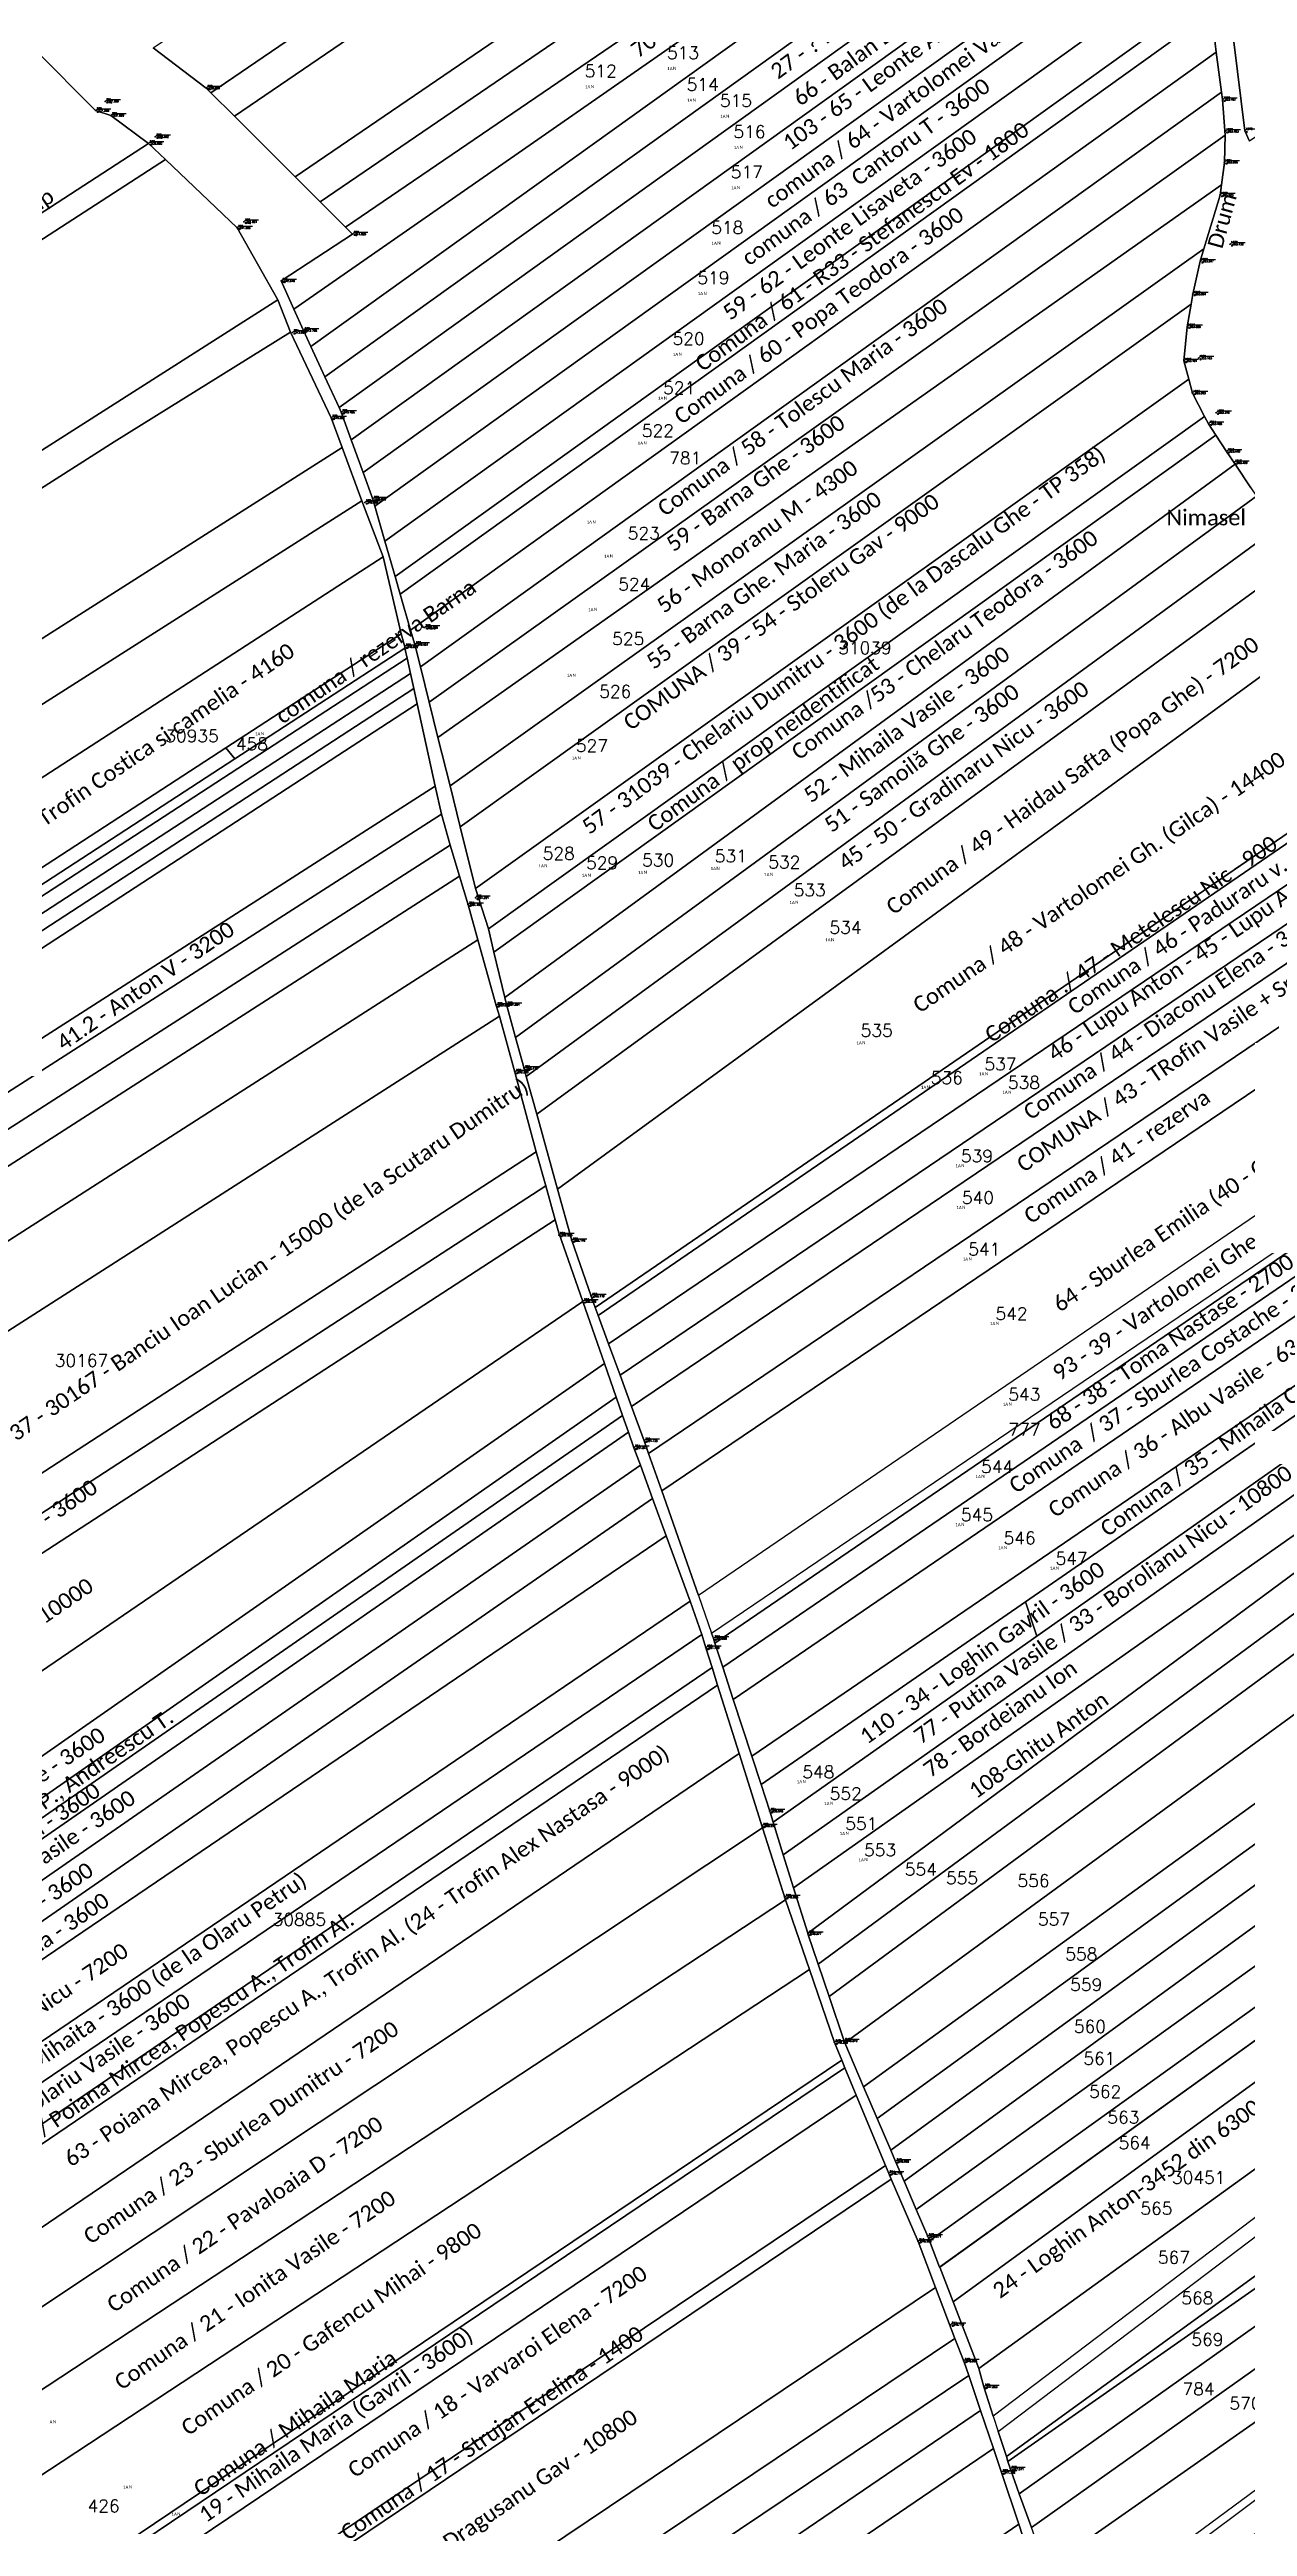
# Model space of a CAD drawing. Extents: x 611010 to 615314, y 642768 to 648579.
# Drawn here: x 613393 to 613777, y 646636 to 647431 of the extents above; entities that cross this region are included whole.
import ezdxf

# ---------------------------------------------------------------- set-up
doc = ezdxf.new("R2010")
doc.units = 0
doc.header["$LTSCALE"] = 0.5
doc.header["$MEASUREMENT"] = 0
doc.header["$PDMODE"] = 32
doc.header["$PDSIZE"] = 0.125
doc.layers.get('0').update_dxf_attribs({"color": 1, "linetype": 'CONTINUOUS'})
for name, color, linetype in [('0_pct_coduri', 20, 'CONTINUOUS'), ('0_pct_cote', 7, 'CONTINUOUS'), ('0_pct_denumiri', 7, 'CONTINUOUS'), ('0_pct_linii_marcaj', 7, 'CONTINUOUS'), ('0_pct_simboluri', 7, 'CONTINUOUS'), ('_CAT_FOL', 7, 'CONTINUOUS'), ('_IMPREJMUIT', 150, 'CONTINUOUS'), ('_NR_PARCELA', 50, 'CONTINUOUS'), ('_PARCELA_NOU_feb2025', 50, 'CONTINUOUS'), ('_TEXTE', 255, 'CONTINUOUS'), ('LABEL-terenuri-active-2024', 210, 'CONTINUOUS')]:
    doc.layers.add(name, color=color, linetype=linetype)
doc.layers.add('_ID', color=176, linetype='CONTINUOUS', lineweight=30)
doc.layers.get('0').off()
doc.styles.add('ROMANS', font='ROMANS.SHX')
doc.styles.get("Standard").update_dxf_attribs({"font": 'romans.shx'})
doc.styles.add('texte', font='calibri.ttf')

# ---------------------------------------------------------------- blocks, each defined once
blk = doc.blocks.new('Punct')
blk.add_point((0, 0))
at = {"flags": 1}
for tag, p in [('DENPCT', (1.4, 0)), ('COTA', (1.4, -2.5)), ('COD', (1.4, -5))]:
    blk.add_attdef(tag, p, '', height=1.5, dxfattribs=at)

msp = doc.modelspace()

# ---------------------------------------------------------------- linework, layer by layer
at = {"layer": '0_pct_linii_marcaj'}
for points in [[(613410.56, 647414.36), (613411.09, 647414.9), (613415.38, 647414.9)], [(613442.99, 647418.61), (613443.52, 647419.15), (613447.81, 647419.15)], [(613768.95, 647414.9), (613769.48, 647415.44), (613773.59, 647415.44)], [(613407.48, 647411.4), (613408.02, 647411.93), (613412.31, 647411.93)], [(613412.36, 647409.86), (613412.89, 647410.39), (613417.18, 647410.39)], [(613769.81, 647404.73), (613770.34, 647405.27), (613774.63, 647405.27)], [(613776.1, 647404.91), (613776.63, 647405.44), (613780.74, 647405.44)], [(613424.48, 647400.83), (613425.01, 647401.36), (613429.3, 647401.36)], [(613426.63, 647403.01), (613427.16, 647403.55), (613431.45, 647403.55)], [(613769.53, 647394.79), (613770.06, 647395.32), (613774.35, 647395.32)], [(613768.15, 647384.29), (613768.68, 647384.83), (613772.97, 647384.83)], [(613452.86, 647373.74), (613453.39, 647374.28), (613457.68, 647374.28)], [(613455.02, 647375.72), (613455.55, 647376.25), (613459.66, 647376.25)], [(613489.92, 647371.78), (613490.45, 647372.31), (613494.74, 647372.31)], [(613771.36, 647368.52), (613771.9, 647369.05), (613776.16, 647369.05)], [(613467.03, 647356.75), (613467.57, 647357.29), (613471.86, 647357.29)], [(613761.8, 647363.07), (613762.34, 647363.6), (613766.63, 647363.6)], [(613759.39, 647352.55), (613759.92, 647353.09), (613764.24, 647353.09)], [(613470.64, 647340.24), (613471.18, 647340.78), (613475.47, 647340.78)], [(613474.18, 647340.83), (613474.72, 647341.37), (613479.01, 647341.37)], [(613757.62, 647342.07), (613758.15, 647342.61), (613762.44, 647342.61)], [(613756.56, 647331.09), (613757.09, 647331.62), (613761.21, 647331.62)], [(613761.25, 647331.97), (613761.78, 647332.51), (613766.07, 647332.51)], [(613759.27, 647320.78), (613759.81, 647321.32), (613764.1, 647321.32)], [(613483.06, 647312.82), (613483.6, 647313.35), (613487.92, 647313.35)], [(613486.27, 647314.62), (613486.8, 647315.15), (613491.09, 647315.15)], [(613764.45, 647310.91), (613764.98, 647311.44), (613769.27, 647311.44)], [(613766.88, 647314.5), (613767.42, 647315.03), (613771.71, 647315.03)], [(613770.25, 647302.07), (613770.78, 647302.6), (613775.07, 647302.6)], [(613772.64, 647298.45), (613773.17, 647298.98), (613777.46, 647298.98)], [(613493.83, 647285.71), (613494.36, 647286.24), (613498.65, 647286.24)], [(613496.35, 647286.78), (613496.88, 647287.31), (613501.17, 647287.31)], [(613512.96, 647245.63), (613513.49, 647246.17), (613517.78, 647246.17)], [(613506.62, 647239.39), (613507.15, 647239.93), (613511.44, 647239.93)], [(613509.88, 647240.12), (613510.41, 647240.65), (613514.53, 647240.65)], [(613529.29, 647158.88), (613529.82, 647159.41), (613533.94, 647159.41)], [(613526.95, 647156.68), (613527.48, 647157.21), (613531.77, 647157.21)], [(613536, 647124.4), (613536.53, 647124.93), (613540.82, 647124.93)], [(613539.23, 647124.63), (613539.76, 647125.17), (613544.08, 647125.17)], [(613541.98, 647102.98), (613542.51, 647103.52), (613546.8, 647103.52)], [(613544.91, 647104.17), (613545.44, 647104.7), (613549.73, 647104.7)], [(613556.08, 647050.67), (613556.61, 647051.2), (613560.9, 647051.2)], [(613560.18, 647048.93), (613560.71, 647049.46), (613564.98, 647049.46)], [(613566.39, 647031.14), (613566.92, 647031.67), (613571.21, 647031.67)], [(613563.75, 647029.43), (613564.28, 647029.96), (613568.57, 647029.96)], [(613583.45, 646984.73), (613583.98, 646985.26), (613588.27, 646985.26)], [(613580.15, 646982.48), (613580.68, 646983.02), (613584.97, 646983.02)], [(613605.66, 646921.32), (613606.2, 646921.85), (613610.46, 646921.85)], [(613603.25, 646918.3), (613603.79, 646918.83), (613608.05, 646918.83)], [(613623.69, 646865.91), (613624.22, 646866.45), (613628.51, 646866.45)], [(613621.24, 646861.19), (613621.77, 646861.73), (613626.06, 646861.73)], [(613628.52, 646838.32), (613629.06, 646838.86), (613633.35, 646838.86)], [(613635.97, 646826.62), (613636.51, 646827.16), (613640.8, 646827.16)], [(613647.54, 646792.21), (613648.07, 646792.74), (613652.36, 646792.74)], [(613644.45, 646791.74), (613644.98, 646792.28), (613649.27, 646792.28)], [(613664.1, 646753.6), (613664.63, 646754.13), (613668.92, 646754.13)], [(613661.86, 646749.71), (613662.4, 646750.25), (613666.69, 646750.25)], [(613674.38, 646729.54), (613674.92, 646730.07), (613679.03, 646730.07)], [(613671.28, 646727.95), (613671.82, 646728.48), (613676.11, 646728.48)], [(613681.75, 646701.22), (613682.28, 646701.75), (613686.57, 646701.75)], [(613685.94, 646689.56), (613686.47, 646690.09), (613690.76, 646690.09)], [(613692.41, 646681.25), (613692.95, 646681.79), (613697.24, 646681.79)], [(613698.1, 646653.81), (613698.64, 646654.34), (613702.93, 646654.34)], [(613700.9, 646654.9), (613701.43, 646655.43), (613705.54, 646655.43)]]:
    msp.add_lwpolyline(points, dxfattribs=at)
at = {"layer": '_PARCELA_NOU_feb2025'}
for points in [[(613776.02, 647404.83), (613772.47, 647433.34), (613849.65, 647487.49), (613863.4, 647475.88), (614232.72, 647739.15), (614236.77, 647726.92), (614239.32, 647718.85), (614239.57, 647717.95), (613777.55, 647401.54)], [(613727.96, 647617.44), (613729.57, 647611.54), (613444.39, 647417.06), (613442.91, 647418.54), (613425.89, 647431.44), (613724.51, 647630.62)], [(613732.22, 647602.31), (613732.68, 647600.94), (613451.96, 647409.5), (613444.39, 647417.06), (613729.57, 647611.54), (613731.73, 647603.68)], [(613736.78, 647588.74), (613741.38, 647574.19), (613471.42, 647390.09), (613451.96, 647409.5), (613732.68, 647600.94)], [(613471.42, 647390.09), (613741.38, 647574.19), (613744.27, 647562.7), (613479.43, 647382.09)], [(613744.4, 647562.2), (613748.2, 647551.67), (613487.59, 647373.95), (613479.43, 647382.09), (613744.27, 647562.7)], [(613751.42, 647542.76), (613471, 647347.66), (613466.95, 647356.67), (613489.84, 647371.7), (613487.59, 647373.95), (613748.2, 647551.67)], [(613751.42, 647542.76), (613754.36, 647534.94), (613476.47, 647335.63), (613474.1, 647340.75), (613471, 647347.66)], [(613480.96, 647325.88), (613476.47, 647335.63), (613754.36, 647534.94), (613758.2, 647524.73)], [(613758.83, 647523.04), (613760.44, 647513.3), (613485.48, 647316.09), (613480.96, 647325.88), (613758.2, 647524.73)], [(613486.19, 647314.54), (613485.48, 647316.09), (613760.44, 647513.3), (613762.39, 647501.56), (613489.38, 647305.74)], [(613489.38, 647305.74), (613762.39, 647501.56), (613763.07, 647488.78), (613493.19, 647295.21)], [(613496.27, 647286.7), (613493.19, 647295.21), (613763.07, 647488.78), (613763.76, 647475.86), (613496.92, 647284.47)], [(613763.87, 647467.18), (613764.15, 647462.58), (613500.17, 647273.24), (613496.92, 647284.47), (613763.76, 647475.86), (613763.78, 647475.44)], [(613503.46, 647261.9), (613500.17, 647273.24), (613764.15, 647462.58), (613764.97, 647449.46)], [(613765.16, 647446.55), (613765.48, 647442.93), (613505.12, 647256.19), (613503.46, 647261.9), (613764.97, 647449.46)], [(613766.14, 647435.58), (613766.87, 647430.04), (613508.45, 647244.69), (613505.12, 647256.19), (613765.48, 647442.93)], [(613127.95, 647208.34), (613121.61, 647237.37), (613116.29, 647254.39), (613388.04, 647430.78), (613407.41, 647411.32), (613412.28, 647409.78), (613424.4, 647400.75)], [(613509.8, 647240.04), (613508.45, 647244.69), (613766.87, 647430.04), (613768.55, 647417.27), (613511.57, 647232.95)], [(613768.87, 647414.82), (613769.69, 647403.41), (613514.4, 647221.56), (613511.57, 647232.95), (613768.55, 647417.27)], [(613127.95, 647208.34), (613424.4, 647400.75), (613429.82, 647395.58), (613130.02, 647201.59)], [(613769.45, 647394.71), (613768.5, 647387.46), (613517.22, 647210.26), (613514.4, 647221.56), (613769.69, 647403.41)], [(613121.47, 647123.84), (613120.32, 647130.78), (613120.82, 647135.12), (613134.36, 647167.36), (613135.81, 647176.58), (613135.16, 647184.82), (613130.02, 647201.59), (613429.82, 647395.58), (613452.78, 647373.66), (613465.82, 647350.66), (613230.39, 647200.59), (613192.52, 647162.99), (613128.83, 647109.59)], [(613768.07, 647384.21), (613762.91, 647366.96), (613521.09, 647194.7), (613517.22, 647210.26), (613768.5, 647387.46)], [(613521.09, 647194.7), (613762.91, 647366.96), (613761.72, 647362.99), (613759.31, 647352.47), (613758.76, 647349.2), (613524.36, 647181.56)], [(613469.87, 647340.25), (613413.35, 647305.06), (613338.85, 647257.61), (613236.53, 647191.52), (613192.52, 647162.99), (613230.39, 647200.59), (613465.82, 647350.66)], [(613756.48, 647331.01), (613758.02, 647325.17), (613529.3, 647161.75), (613524.36, 647181.56), (613758.76, 647349.2), (613758.76, 647349.2), (613758.76, 647349.2), (613757.54, 647341.99)], [(613138.51, 647090.87), (613135.37, 647096.94), (613128.83, 647109.59), (613192.52, 647162.99), (613236.53, 647191.52), (613338.85, 647257.61), (613413.35, 647305.06), (613469.87, 647340.25), (613482.98, 647312.74), (613486.49, 647303.24), (613143.57, 647085.08)], [(613759.19, 647320.7), (613763.11, 647313.23), (613533.41, 647148.82), (613529.3, 647161.75), (613758.02, 647325.17)], [(613764.37, 647310.83), (613766.75, 647307.2), (613535.16, 647141.43), (613533.41, 647148.82), (613763.11, 647313.23)], [(613155.47, 647071.48), (613143.57, 647085.08), (613486.49, 647303.24), (613492.83, 647286.1)], [(613770.17, 647301.99), (613772.89, 647297.87), (613538.62, 647126.79), (613535.16, 647141.43), (613766.75, 647307.2)], [(613539.15, 647124.55), (613538.62, 647126.79), (613772.89, 647297.87), (613777.91, 647290.29), (613779.75, 647287.63), (613542.06, 647114.05)], [(613350.75, 647171.83), (613165.52, 647051.98), (613155.47, 647071.48), (613492.83, 647286.1), (613499.6, 647268.14)], [(613783.48, 647282.2), (613787.05, 647277.93), (613545.53, 647101.55), (613544.83, 647104.09), (613542.06, 647114.05), (613779.75, 647287.63)], [(613789.68, 647274.77), (613794.82, 647268.64), (613548.89, 647089.41), (613545.53, 647101.55), (613787.05, 647277.93)], [(613505.46, 647243.5), (613449.2, 647206.91), (613364.18, 647151.62), (613354.67, 647165.94), (613350.75, 647171.83), (613499.6, 647268.14)], [(613804.17, 647255.97), (613808.99, 647250.12), (613555.53, 647065.4), (613548.89, 647089.41), (613794.82, 647268.64), (613796.05, 647267.17)], [(613851.84, 647224.56), (613852.67, 647222.66), (613567.67, 647027.37), (613566.31, 647031.06), (613560.1, 647048.85), (613555.53, 647065.4), (613808.99, 647250.12), (613810.21, 647248.64), (613844.09, 647241.18), (613848, 647232.92)], [(613181.33, 647023.38), (613179.36, 647025.78), (613452.11, 647203.37), (613506.63, 647238.87), (613507.34, 647235.65)], [(613506.54, 647239.31), (613506.63, 647238.87), (613452.11, 647203.37), (613449.2, 647206.91), (613505.46, 647243.5)], [(613181.33, 647023.38), (613507.34, 647235.65), (613508.41, 647230.8), (613184.29, 647019.77)], [(613184.29, 647019.77), (613508.41, 647230.8), (613509.48, 647225.93), (613187.28, 647016.14)], [(613187.28, 647016.14), (613509.48, 647225.93), (613510.56, 647221.03), (613190.28, 647012.49)], [(613853.72, 647220.23), (613568.59, 647024.85), (613567.67, 647027.37), (613852.67, 647222.66)], [(613191.41, 647011.11), (613190.28, 647012.49), (613510.56, 647221.03), (613516.35, 647194.66), (613359.57, 647094.2), (613204.55, 646994.87)], [(613855.44, 647216.3), (613858.25, 647209.44), (613571.92, 647015.8), (613568.59, 647024.85), (613853.72, 647220.23)], [(613176.41, 647029.37), (613364.18, 647151.62), (613449.2, 647206.91), (613452.11, 647203.37), (613179.36, 647025.78)], [(613859.01, 647207.6), (613862.46, 647199.71), (613575.62, 647005.74), (613571.92, 647015.8), (613858.25, 647209.44)], [(613866.37, 647190.76), (613866.68, 647190.03), (613579.31, 646995.69), (613575.62, 647005.74), (613862.46, 647199.71)], [(613518.34, 647185.62), (613365.07, 647087.41), (613359.57, 647094.2), (613516.35, 647194.66)], [(613583.37, 646984.65), (613579.31, 646995.69), (613866.68, 647190.03), (613872.74, 647175.36), (613584.78, 646980.62)], [(613521.08, 647175.75), (613216.54, 646980.05), (613210.05, 646988.07), (613365.07, 647087.41), (613518.34, 647185.62)], [(613217.53, 646978.83), (613216.54, 646980.05), (613521.08, 647175.75), (613524.08, 647165.8), (613222.02, 646971.7)], [(613589.01, 646968.56), (613584.78, 646980.62), (613872.74, 647175.36), (613877.56, 647163.7)], [(613526.87, 647156.6), (613530.04, 647145.29), (613232.65, 646954.82), (613222.02, 646971.7), (613524.08, 647165.8)], [(613886.28, 647134.56), (613887.4, 647130.62), (613600.76, 646935.03), (613589.01, 646968.56), (613877.56, 647163.7), (613880.39, 647156.84), (613881.45, 647153.76), (613883.72, 647143.86)], [(613239.44, 646944.02), (613232.65, 646954.82), (613530.04, 647145.29), (613535.92, 647124.32), (613536.9, 647120.81), (613245.3, 646934.05)], [(613891.35, 647116.88), (613888.92, 647125.24), (613887.4, 647130.62), (613600.76, 646935.03), (613605, 646922.92)], [(613265.5, 646898.65), (613259.77, 646908.97), (613247.28, 646930.83), (613245.3, 646934.05), (613536.9, 647120.81), (613541.9, 647102.9), (613548.75, 647077.36), (613267.64, 646894.76)], [(613891.65, 647115.85), (613891.9, 647114.83), (613606.06, 646919.78), (613605.58, 646921.24), (613605, 646922.92), (613891.35, 647116.88), (613891.35, 647116.88)], [(613608.58, 646912.04), (613606.06, 646919.78), (613891.9, 647114.83), (613893.86, 647106.71)], [(613895.72, 647095.33), (613611.94, 646901.69), (613608.58, 646912.04), (613893.86, 647106.71), (613893.89, 647106.63)], [(613895.72, 647095.33), (613900.27, 647076.15), (613617.86, 646883.5), (613611.94, 646901.69)], [(613272.86, 646885.3), (613267.64, 646894.76), (613548.75, 647077.36), (613551.78, 647066.47)], [(613902.05, 647068.64), (613848.64, 647031.75), (613705.71, 646933.03), (613620.83, 646874.39), (613617.86, 646883.5), (613900.27, 647076.15)], [(613278.12, 646875.76), (613272.86, 646885.3), (613551.78, 647066.47), (613554.83, 647055.5)], [(613290.55, 646850.67), (613280.77, 646870.95), (613278.12, 646875.76), (613554.83, 647055.5), (613556, 647051.31), (613563.67, 647029.35), (613293.21, 646844.67)], [(613624.7, 646862.35), (613709.32, 646921.95), (613851.73, 647022.26), (613904.8, 647059.65), (613907.2, 647052.34), (613908.31, 647049.27), (613627.99, 646851.82)], [(613627.99, 646851.82), (613908.31, 647049.27), (613911.99, 647039.03), (613631.28, 646841.3)], [(613912.89, 647036.51), (613914.16, 647032.76), (613635.85, 646826.68), (613631.28, 646841.3), (613911.99, 647039.03)], [(613635.9, 646826.54), (613635.85, 646826.68), (613914.16, 647032.76), (613917.79, 647021.97), (613639.18, 646816.75)], [(613705.71, 646933.03), (613848.64, 647031.75), (613851.73, 647022.26), (613709.32, 646921.95)], [(613299.8, 646828.01), (613295.54, 646839.46), (613293.21, 646844.67), (613563.67, 647029.35), (613570.63, 647009.43), (613301.79, 646821.87)], [(613920.28, 647013.65), (613920.99, 647011.4), (613642.68, 646806.4), (613639.18, 646816.75), (613917.79, 647021.97), (613918.31, 647020.4)], [(613303.73, 646815.86), (613301.79, 646821.87), (613570.63, 647009.43), (613574.39, 646998.66), (613305.14, 646810.82)], [(613923.23, 647004.24), (613926.03, 646994.9), (613647.73, 646791.5), (613647.46, 646792.13), (613642.68, 646806.4), (613920.99, 647011.4)], [(613305.14, 646810.82), (613574.39, 646998.66), (613576.44, 646992.81), (613306.56, 646805.73)], [(613306.72, 646805.14), (613306.56, 646805.73), (613576.44, 646992.81), (613578.31, 646987.44), (613307.89, 646800)], [(613653.75, 646777.46), (613647.73, 646791.5), (613926.03, 646994.9), (613931.07, 646978.1)], [(613309.62, 646792.44), (613307.89, 646800), (613578.31, 646987.44), (613580.07, 646982.41), (613582.13, 646976.81), (613310.56, 646788.56)], [(613313.28, 646777.35), (613310.56, 646788.56), (613582.13, 646976.81), (613586.05, 646966.15)], [(613658.14, 646767.23), (613653.75, 646777.46), (613931.07, 646978.1), (613934.25, 646967.8)], [(613935.48, 646963.8), (613937.74, 646957.48), (613662.47, 646757.12), (613658.14, 646767.23), (613934.25, 646967.8)], [(613590.44, 646954.19), (613315.64, 646767.65), (613313.28, 646777.35), (613586.05, 646966.15)], [(613316.02, 646766.07), (613315.64, 646767.65), (613590.44, 646954.19), (613598.15, 646933.22), (613323.53, 646746.81)], [(613939.08, 646953.73), (613941.1, 646946.83), (613666.74, 646747.13), (613664.02, 646753.52), (613662.47, 646757.12), (613937.74, 646957.48)], [(613943.5, 646938.67), (613944.65, 646934.93), (613670.57, 646738.11), (613666.74, 646747.13), (613941.1, 646946.83)], [(613323.53, 646746.81), (613598.15, 646933.22), (613601.8, 646922.57), (613327.91, 646736.65)], [(613623.61, 646865.83), (613620.83, 646874.39), (613705.71, 646933.03), (613709.32, 646921.95), (613624.7, 646862.35)], [(613946.66, 646928.34), (613947.81, 646924.03), (613821.58, 646833.38), (613821.23, 646833.96), (613818.37, 646831.83), (613818.63, 646831.25), (613674.86, 646728.03), (613674.3, 646729.46), (613670.57, 646738.11), (613944.65, 646934.93)], [(613603.18, 646918.22), (613605.13, 646911.94), (613332.74, 646726.47), (613327.91, 646736.65), (613601.8, 646922.57)], [(613605.13, 646911.94), (613606.91, 646906.29), (613335.25, 646721.81), (613332.74, 646726.47)], [(613336.17, 646720.1), (613335.25, 646721.81), (613606.91, 646906.29), (613613.84, 646884.34), (613345.15, 646701.88)], [(613348.68, 646694.71), (613345.15, 646701.88), (613613.84, 646884.34), (613621.36, 646860.49), (613354.66, 646683.39)], [(613360.43, 646672.47), (613354.66, 646683.39), (613621.36, 646860.49), (613628.71, 646837.45), (613364.77, 646663.69)], [(613372.6, 646647.81), (613364.77, 646663.69), (613628.71, 646837.45), (613636.37, 646815.07), (613375.33, 646643.22)], [(613674.86, 646728.03), (613818.63, 646831.25), (613822.36, 646823.17), (613678.13, 646719.63)], [(613682.47, 646708.48), (613678.14, 646719.6), (613822.36, 646823.17), (613826.81, 646813.5), (613806.07, 646798.41)], [(613389.01, 646620.17), (613375.33, 646643.22), (613636.37, 646815.07), (613644.37, 646791.66), (613646.74, 646785.94), (613392.82, 646614.8)], [(613682.47, 646708.48), (613806.07, 646798.41), (613816.14, 646777.63), (613690.74, 646687.09)], [(613692.33, 646681.18), (613690.74, 646687.09), (613816.14, 646777.63), (613836.83, 646792.57), (613841.6, 646782.71), (613695.34, 646671.83)], [(613646.74, 646785.94), (613647.76, 646783.48), (613394.35, 646612.68), (613392.82, 646614.8)], [(613651.35, 646774.81), (613399.72, 646605.21), (613394.35, 646612.68), (613647.76, 646783.48)], [(613843.78, 646778.23), (613841.6, 646782.71), (613695.34, 646671.83), (613696.93, 646666.89)], [(613699.52, 646658.87), (613696.93, 646666.89), (613843.78, 646778.23), (613849.02, 646767.41)], [(613412.64, 646587.25), (613399.72, 646605.21), (613651.35, 646774.81), (613660.71, 646752.23), (613413.76, 646585.79)], [(613849.02, 646767.41), (613850.46, 646764.43), (613851.21, 646762.95), (613700.03, 646657.28), (613699.52, 646658.87)], [(613703.67, 646646.91), (613700.82, 646654.82), (613700.03, 646657.28), (613851.21, 646762.95), (613851.21, 646762.95), (613855.43, 646754.66)], [(613855.43, 646754.66), (613860.55, 646744.58), (613707.59, 646636.04), (613703.67, 646646.91), (613703.67, 646646.91), (613855.43, 646754.66)], [(613415.44, 646583.6), (613413.76, 646585.79), (613660.71, 646752.23), (613661.78, 646749.63), (613662.57, 646747.81), (613416.37, 646581.87)], [(613671.2, 646727.87), (613676.83, 646713.03), (613432.83, 646549.17), (613427.44, 646561.32), (613416.37, 646581.87), (613662.57, 646747.81)], [(613712.32, 646622.9), (613707.59, 646636.04), (613860.55, 646744.58), (613867.21, 646731.47)], [(613717.56, 646608.38), (613712.32, 646622.9), (613867.21, 646731.47), (613874.09, 646717.94), (613719.22, 646603.57)], [(613433, 646548.79), (613432.83, 646549.17), (613676.83, 646713.03), (613683.03, 646696.67), (613439.74, 646533.29), (613438.5, 646535.95)], [(613719.22, 646603.57), (613720.22, 646600.68), (613874.83, 646716.3), (613874.36, 646717.4), (613874.09, 646717.94)], [(613874.83, 646716.3), (613878.59, 646707.43), (613723.07, 646592.44), (613720.22, 646600.68), (613874.83, 646716.3)], [(613685.86, 646689.48), (613687.44, 646684.81), (613445, 646522), (613439.74, 646533.29), (613683.03, 646696.67)], [(613687.44, 646684.81), (613691.25, 646673.63), (613450.69, 646509.79), (613445, 646522)], [(613450.72, 646509.71), (613450.69, 646509.79), (613691.25, 646673.63), (613695.39, 646661.46), (613455.92, 646498.35)], [(613461.99, 646485.11), (613455.92, 646498.35), (613695.39, 646661.46), (613698.02, 646653.73), (613703.5, 646637.15), (613466.53, 646474.99)], [(613467.94, 646471.83), (613466.53, 646474.99), (613703.5, 646637.15), (613707.61, 646624.69), (613472.36, 646463.77)]]:
    msp.add_lwpolyline(points, close=True, dxfattribs=at)
for points in [[(613707.61, 646624.69), (613703.5, 646637.15), (613698.02, 646653.73), (613695.39, 646661.46), (613691.25, 646673.63), (613687.44, 646684.81), (613685.86, 646689.48), (613683.03, 646696.67), (613676.83, 646713.03), (613671.2, 646727.87), (613662.57, 646747.81), (613661.78, 646749.63), (613660.71, 646752.23), (613651.35, 646774.81), (613647.76, 646783.48), (613646.74, 646785.94), (613644.37, 646791.66), (613636.37, 646815.07), (613628.71, 646837.45), (613621.36, 646860.49), (613613.84, 646884.34), (613606.91, 646906.29), (613605.13, 646911.94), (613603.18, 646918.22), (613601.8, 646922.57), (613598.15, 646933.22), (613590.44, 646954.19), (613586.05, 646966.15), (613582.13, 646976.81), (613580.07, 646982.41), (613578.31, 646987.44), (613576.44, 646992.81), (613574.39, 646998.66), (613570.63, 647009.43), (613563.67, 647029.35), (613556, 647051.31), (613554.83, 647055.5), (613551.78, 647066.47), (613548.75, 647077.36), (613541.9, 647102.9), (613536.9, 647120.81), (613535.92, 647124.32), (613530.04, 647145.29), (613526.87, 647156.6), (613524.08, 647165.8), (613521.08, 647175.75), (613518.34, 647185.62), (613516.35, 647194.66), (613510.56, 647221.03), (613509.48, 647225.93), (613508.41, 647230.8), (613507.34, 647235.65), (613506.63, 647238.87), (613506.54, 647239.31), (613505.46, 647243.5), (613499.6, 647268.14), (613492.83, 647286.1), (613486.49, 647303.24), (613482.98, 647312.74), (613469.87, 647340.25), (613465.82, 647350.66), (613452.78, 647373.66), (613429.82, 647395.58), (613424.4, 647400.75), (613412.28, 647409.78), (613407.41, 647411.32), (613388.04, 647430.78)], [(613425.89, 647431.44), (613442.91, 647418.54), (613444.39, 647417.06), (613451.96, 647409.5), (613471.42, 647390.09), (613479.43, 647382.09), (613487.59, 647373.95), (613489.84, 647371.7), (613466.95, 647356.67), (613471, 647347.66), (613474.1, 647340.75), (613476.47, 647335.63), (613480.96, 647325.88), (613485.48, 647316.09), (613486.19, 647314.54), (613489.38, 647305.74), (613493.19, 647295.21), (613496.27, 647286.7), (613496.92, 647284.47), (613500.17, 647273.24), (613503.46, 647261.9), (613505.12, 647256.19), (613508.45, 647244.69), (613509.8, 647240.04), (613511.57, 647232.95), (613514.4, 647221.56), (613517.22, 647210.26), (613521.09, 647194.7), (613524.36, 647181.56), (613529.3, 647161.75), (613533.41, 647148.82), (613535.16, 647141.43), (613538.62, 647126.79), (613539.15, 647124.55), (613542.06, 647114.05), (613544.83, 647104.09), (613545.53, 647101.55), (613548.89, 647089.41), (613555.53, 647065.4), (613560.1, 647048.85), (613566.31, 647031.06), (613567.67, 647027.37), (613568.59, 647024.85), (613571.92, 647015.8), (613575.62, 647005.74), (613579.31, 646995.69), (613583.37, 646984.65), (613584.78, 646980.62), (613589.01, 646968.56), (613600.76, 646935.03), (613605, 646922.92), (613605.58, 646921.24), (613606.06, 646919.78), (613608.58, 646912.04), (613611.94, 646901.69), (613617.86, 646883.5), (613620.83, 646874.39), (613623.61, 646865.83), (613624.7, 646862.35), (613627.99, 646851.82), (613631.28, 646841.3), (613635.85, 646826.68), (613635.9, 646826.54), (613639.18, 646816.75), (613642.68, 646806.4), (613647.46, 646792.13), (613647.73, 646791.5), (613653.75, 646777.46), (613658.14, 646767.23), (613662.47, 646757.12), (613664.02, 646753.52), (613666.74, 646747.13), (613670.57, 646738.11), (613674.3, 646729.46), (613674.86, 646728.03), (613678.13, 646719.63), (613822.36, 646823.17), (613678.14, 646719.6), (613682.47, 646708.48), (613690.74, 646687.09), (613692.33, 646681.18), (613695.34, 646671.83), (613696.93, 646666.89), (613699.52, 646658.87), (613700.03, 646657.28), (613700.82, 646654.82), (613703.67, 646646.91), (613707.59, 646636.04)], [(613777.91, 647290.29), (613772.89, 647297.87), (613770.17, 647301.99), (613766.75, 647307.2), (613764.37, 647310.83), (613763.11, 647313.23), (613759.19, 647320.7), (613758.02, 647325.17), (613756.48, 647331.01), (613757.54, 647341.99), (613758.76, 647349.2), (613759.31, 647352.47), (613761.72, 647362.99), (613762.91, 647366.96), (613768.07, 647384.21), (613768.5, 647387.46), (613769.45, 647394.71), (613769.69, 647403.41), (613768.87, 647414.82), (613768.55, 647417.27), (613766.87, 647430.04), (613766.14, 647435.58)], [(613772.47, 647433.34), (613776.02, 647404.83), (613777.55, 647401.54)]]:
    msp.add_lwpolyline(points, dxfattribs=at)

# ---------------------------------------------------------------- block references
at = {"layer": '0_pct_simboluri', "xscale": 3, "yscale": 3}
for p in [(613410.48, 647414.28), (613442.91, 647418.54), (613768.87, 647414.82), (613407.41, 647411.32), (613412.28, 647409.78), (613769.73, 647404.65), (613776.02, 647404.83), (613424.4, 647400.75), (613426.55, 647402.93), (613769.45, 647394.71), (613768.07, 647384.21), (613452.78, 647373.66), (613454.94, 647375.64), (613489.84, 647371.7), (613771.28, 647368.44), (613466.95, 647356.67), (613761.72, 647362.99), (613759.31, 647352.47), (613474.1, 647340.75), (613757.54, 647341.99), (613470.56, 647340.16), (613756.48, 647331.01), (613761.17, 647331.89), (613759.19, 647320.7), (613482.98, 647312.74), (613486.19, 647314.54), (613764.37, 647310.83), (613766.81, 647314.42), (613770.17, 647301.99), (613772.56, 647298.37), (613493.75, 647285.63), (613496.27, 647286.7), (613512.88, 647245.55), (613506.54, 647239.31), (613509.8, 647240.04), (613529.21, 647158.8), (613526.87, 647156.6), (613535.92, 647124.32), (613539.15, 647124.55), (613541.9, 647102.9), (613544.83, 647104.09), (613556, 647050.59), (613560.1, 647048.85), (613566.31, 647031.06), (613563.67, 647029.35), (613583.37, 646984.65), (613580.07, 646982.41), (613605.58, 646921.24), (613603.18, 646918.22), (613623.61, 646865.83), (613621.16, 646861.11), (613628.44, 646838.24), (613635.9, 646826.54), (613644.37, 646791.66), (613647.46, 646792.13), (613664.02, 646753.52), (613661.78, 646749.63), (613674.3, 646729.46), (613671.2, 646727.87), (613681.67, 646701.14), (613685.86, 646689.48), (613692.33, 646681.18), (613698.02, 646653.73), (613700.82, 646654.82)]:
    msp.add_blockref('Punct', p, dxfattribs=at)

# ---------------------------------------------------------------- texts
at = {"layer": '0_pct_coduri', "style": 'ROMANS'}
for s, p in [('drhb', (613410.86, 647413.68)), ('hb', (613443.29, 647417.93)), ('cl', (613769.25, 647414.22)), ('dr', (613407.79, 647410.72)), ('dr', (613412.66, 647409.17)), ('cl', (613770.11, 647404.05)), ('d', (613776.4, 647404.23)), ('dr', (613424.78, 647400.15)), ('drhb', (613426.93, 647402.33)), ('cl', (613769.83, 647394.11)), ('cl', (613768.45, 647383.61)), ('dr', (613453.16, 647373.06)), ('drhb', (613455.32, 647375.04)), ('hb', (613490.22, 647371.1)), ('d', (613771.67, 647367.84)), ('hb', (613467.34, 647356.07)), ('cl', (613762.11, 647362.39)), ('cl', (613759.69, 647351.87)), ('dr', (613474.49, 647340.15)), ('cl', (613757.92, 647341.39)), ('dr', (613470.95, 647339.56)), ('cl', (613756.86, 647330.41)), ('d', (613761.55, 647331.29)), ('cl', (613759.58, 647320.1)), ('dr', (613483.37, 647312.14)), ('dr', (613486.57, 647313.94)), ('cl', (613764.75, 647310.23)), ('d', (613767.19, 647313.82)), ('cl', (613770.55, 647301.39)), ('cl', (613772.95, 647297.77)), ('dr', (613494.13, 647285.03)), ('dr', (613496.65, 647286.1)), ('fantana', (613513.26, 647244.95)), ('dr', (613506.92, 647238.71)), ('dr', (613510.19, 647239.44)), ('dr', (613529.6, 647158.2)), ('dr', (613527.25, 647156)), ('dr', (613536.3, 647123.72)), ('dr', (613539.54, 647123.95)), ('dr', (613542.28, 647102.3)), ('dr', (613545.21, 647103.49)), ('dr', (613556.38, 647049.99)), ('dr', (613560.49, 647048.24)), ('dr', (613566.69, 647030.46)), ('dr', (613564.06, 647028.75)), ('dr', (613583.75, 646984.05)), ('dr', (613580.45, 646981.8)), ('dr', (613605.97, 646920.64)), ('dr', (613603.56, 646917.62)), ('dr', (613623.99, 646865.23)), ('dr', (613621.55, 646860.51)), ('dr', (613628.83, 646837.64)), ('dr', (613636.28, 646825.94)), ('dr', (613644.75, 646791.06)), ('dr', (613647.84, 646791.53)), ('dr', (613664.4, 646752.92)), ('dr', (613662.17, 646749.03)), ('dr', (613674.69, 646728.86)), ('dr', (613671.59, 646727.27)), ('dr', (613682.06, 646700.54)), ('dr', (613686.24, 646688.88)), ('dr', (613692.72, 646680.57)), ('dr', (613698.41, 646653.13)), ('dr', (613701.2, 646654.22))]:
    msp.add_text(s, height=0.625, dxfattribs=at).set_placement(p)
at = {"layer": '0_pct_cote', "style": 'ROMANS'}
for s, p in [('337.350', (613411.3, 647413.97)), ('339.983', (613443.73, 647418.22)), ('353.461', (613769.69, 647414.51)), ('337.568', (613408.23, 647411.01)), ('337.892', (613413.1, 647409.46)), ('353.493', (613770.55, 647404.34)), ('338.680', (613425.22, 647400.44)), ('338.502', (613427.37, 647402.62)), ('353.505', (613770.27, 647394.4)), ('353.523', (613768.89, 647383.9)), ('341.266', (613453.6, 647373.35)), ('341.081', (613455.76, 647375.33)), ('341.925', (613490.66, 647371.39)), ('353.439', (613772.11, 647368.13)), ('342.540', (613467.78, 647356.36)), ('353.647', (613762.55, 647362.68)), ('353.594', (613760.13, 647352.16)), ('343.798', (613474.93, 647340.44)), ('353.525', (613758.36, 647341.68)), ('343.998', (613471.39, 647339.85)), ('353.491', (613757.3, 647330.7)), ('353.163', (613761.99, 647331.58)), ('353.563', (613760.02, 647320.39)), ('345.654', (613483.81, 647312.43)), ('345.486', (613487.01, 647314.22)), ('353.468', (613765.19, 647310.52)), ('353.348', (613767.63, 647314.11)), ('353.440', (613770.99, 647301.68)), ('353.456', (613773.39, 647298.06)), ('346.860', (613494.57, 647285.32)), ('346.822', (613497.09, 647286.39)), ('348.365', (613513.7, 647245.24)), ('348.672', (613507.36, 647239)), ('348.651', (613510.63, 647239.73)), ('351.221', (613530.04, 647158.49)), ('351.160', (613527.69, 647156.29)), ('352.062', (613536.74, 647124.01)), ('351.924', (613539.98, 647124.24)), ('352.200', (613542.72, 647102.59)), ('352.418', (613545.65, 647103.78)), ('352.280', (613556.82, 647050.27)), ('352.149', (613560.93, 647048.53)), ('352.110', (613567.13, 647030.75)), ('352.250', (613564.5, 647029.03)), ('351.735', (613584.19, 646984.33)), ('351.812', (613580.89, 646982.09)), ('350.869', (613606.41, 646920.93)), ('351.149', (613604, 646917.9)), ('350.046', (613624.43, 646865.52)), ('350.237', (613621.99, 646860.8)), ('349.886', (613629.27, 646837.93)), ('349.577', (613636.72, 646826.23)), ('349.072', (613648.28, 646791.82)), ('349.255', (613645.19, 646791.35)), ('348.602', (613664.84, 646753.21)), ('348.712', (613662.61, 646749.32)), ('348.271', (613675.13, 646729.15)), ('348.260', (613672.03, 646727.56)), ('348.112', (613682.5, 646700.83)), ('348.065', (613686.68, 646689.17)), ('347.853', (613693.16, 646680.86)), ('347.706', (613698.85, 646653.41)), ('347.571', (613701.64, 646654.51))]:
    msp.add_text(s, height=0.625, dxfattribs=at).set_placement(p)
at = {"layer": '0_pct_denumiri', "style": 'ROMANS'}
for s, p in [('280', (613407.79, 647411.64)), ('281', (613410.86, 647414.6)), ('288', (613443.29, 647418.86)), ('1223', (613769.16, 647415.14)), ('279', (613412.66, 647410.1)), ('1222', (613770.02, 647404.97)), ('1273', (613776.31, 647405.15)), ('278', (613424.78, 647401.07)), ('277', (613426.93, 647403.25)), ('1221', (613769.75, 647395.03)), ('1220', (613768.36, 647384.53)), ('275', (613453.16, 647373.98)), ('276', (613455.32, 647375.96)), ('287', (613490.22, 647372.02)), ('1272', (613771.58, 647368.76)), ('286', (613467.34, 647356.99)), ('1219', (613762.02, 647363.31)), ('1218', (613759.6, 647352.79)), ('274', (613470.95, 647340.48)), ('273', (613474.49, 647341.07)), ('1217', (613757.84, 647342.32)), ('1271', (613761.46, 647332.21)), ('1216', (613756.78, 647331.33)), ('1215', (613759.49, 647321.02)), ('272', (613483.37, 647313.06)), ('271', (613486.57, 647314.86)), ('1214', (613764.67, 647311.15)), ('1270', (613767.1, 647314.74)), ('1213', (613770.46, 647302.31)), ('1212', (613772.86, 647298.69)), ('269', (613494.13, 647285.95)), ('270', (613496.65, 647287.02)), ('268', (613513.26, 647245.87)), ('267', (613506.92, 647239.64)), ('266', (613510.19, 647240.36)), ('265', (613529.6, 647159.12)), ('264', (613527.25, 647156.92)), ('263', (613536.3, 647124.64)), ('262', (613539.54, 647124.87)), ('260', (613542.28, 647103.22)), ('261', (613545.21, 647104.41)), ('259', (613556.38, 647050.91)), ('258', (613560.49, 647049.17)), ('257', (613566.69, 647031.38)), ('256', (613564.06, 647029.67)), ('254', (613580.45, 646982.73)), ('255', (613583.75, 646984.97)), ('253', (613605.97, 646921.56)), ('252', (613603.56, 646918.54)), ('251', (613623.99, 646866.15)), ('250', (613621.55, 646861.43)), ('249', (613628.83, 646838.56)), ('248', (613636.28, 646826.86)), ('247', (613644.75, 646791.98)), ('246', (613647.84, 646792.45)), ('245', (613664.4, 646753.84)), ('244', (613662.17, 646749.95)), ('242', (613674.69, 646729.78)), ('243', (613671.59, 646728.19)), ('241', (613682.06, 646701.46)), ('240', (613686.24, 646689.8)), ('239', (613692.72, 646681.5)), ('238', (613698.41, 646654.05)), ('237', (613701.2, 646655.14))]:
    msp.add_text(s, height=0.625, dxfattribs=at).set_placement(p)
at = {"layer": '_CAT_FOL', "style": 'texte'}
for p in [(613591.57, 647424.32), (613565.18, 647418.45), (613597.88, 647414.13), (613608.55, 647408.96), (613612.89, 647398.99), (613612.04, 647386.07), (613605.77, 647368.25), (613601.32, 647352.13), (613593.34, 647332.61), (613588.58, 647318.55), (613582.07, 647304.14), (613565.71, 647278.82), (613571.27, 647267.89), (613566.2, 647250.76), (613559.34, 647229.65), (613459.34, 647210.91), (613560.91, 647203.13), (613550.27, 647168.54), (613564.18, 647165.51), (613582.16, 647166.4), (613605.47, 647167.7), (613622.63, 647165.76), (613630.77, 647156.8), (613642.25, 647144.8), (613652.25, 647111.77), (613691.55, 647101.83), (613672.93, 647097.54), (613699.05, 647095.91), (613684.01, 647072.34), (613684.31, 647058.97), (613686.34, 647042.44), (613695.08, 647021.77), (613699.19, 646995.86), (613690.45, 646972.68), (613683.97, 646957.26), (613697.67, 646949.83), (613714.33, 646943.25), (613633.12, 646874.78), (613641.9, 646867.81), (613646.9, 646858.18), (613652.92, 646849.75), (613392.64, 646669.45), (613416.99, 646648.52), (613432.55, 646639.89)]:
    msp.add_text('A', height=1, dxfattribs=at).set_placement(p)
at = {"layer": '_ID', "color": 40, "true_color": 0xf8d731}
for s, p in [('513', (613590.68, 647427.86)), ('512', (613564.29, 647422)), ('514', (613596.99, 647417.68)), ('515', (613607.66, 647412.51)), ('516', (613612, 647402.53)), ('517', (613611.15, 647389.61)), ('518', (613604.88, 647371.8)), ('519', (613600.43, 647355.68)), ('520', (613592.45, 647336.16)), ('521', (613589.42, 647320.37)), ('522', (613582.61, 647306.64)), ('781', (613591.39, 647297.87)), ('523', (613578.08, 647273.75)), ('524', (613575.03, 647257.39)), ('525', (613573.09, 647239.92)), ('526', (613568.93, 647223)), ('458', (613452.4, 647206.17)), ('527', (613561.45, 647205.63)), ('528', (613550.81, 647171.04)), ('531', (613606.01, 647170.2)), ('529', (613564.72, 647168.01)), ('530', (613582.7, 647168.9)), ('532', (613623.17, 647168.26)), ('533', (613631.31, 647159.29)), ('534', (613642.79, 647147.3)), ('535', (613652.79, 647114.27)), ('536', (613675.3, 647099.09)), ('537', (613692.51, 647103.49)), ('538', (613700.02, 647097.57)), ('539', (613684.97, 647074)), ('540', (613685.28, 647060.63)), ('541', (613687.31, 647044.1)), ('542', (613696.05, 647023.43)), ('543', (613700.16, 646997.52)), ('777', (613700.18, 646986.25)), ('544', (613691.41, 646974.34)), ('545', (613684.94, 646958.92)), ('546', (613698.63, 646951.49)), ('547', (613715.3, 646944.91)), ('548', (613634.09, 646876.44)), ('552', (613642.87, 646869.47)), ('551', (613647.86, 646859.84)), ('553', (613653.89, 646851.41)), ('554', (613666.96, 646845.2)), ('555', (613680.17, 646842.43)), ('556', (613703.1, 646841.55)), ('557', (613709.66, 646829.21)), ('558', (613718.43, 646818)), ('559', (613720, 646808.2)), ('560', (613721.18, 646794.79)), ('561', (613724.24, 646784.54)), ('562', (613726.09, 646773.9)), ('563', (613731.93, 646765.65)), ('564', (613735.54, 646757.46)), ('565', (613742.51, 646736.44)), ('567', (613748.13, 646720.72)), ('568', (613755.65, 646707.69)), ('569', (613758.86, 646694.38)), ('784', (613756.04, 646678.54)), ('570', (613771.08, 646673.91)), ('426', (613404.83, 646641.01))]:
    msp.add_text(s, height=4, dxfattribs=at).set_placement(p)
at = {"layer": '_IMPREJMUIT', "style": 'texte'}
for p in [(613592.64, 647424.4), (613566.25, 647418.53), (613598.94, 647414.21), (613609.62, 647409.04), (613613.96, 647399.07), (613613.11, 647386.15), (613606.84, 647368.33), (613602.39, 647352.21), (613594.41, 647332.7), (613589.65, 647318.63), (613583.14, 647304.22), (613566.78, 647278.9), (613572.33, 647267.97), (613567.27, 647250.84), (613560.4, 647229.74), (613460.41, 647210.99), (613561.98, 647203.21), (613551.34, 647168.62), (613565.25, 647165.59), (613583.22, 647166.48), (613606.54, 647167.78), (613623.7, 647165.85), (613631.84, 647156.88), (613643.32, 647144.89), (613653.32, 647111.85), (613692.62, 647101.92), (613673.99, 647097.62), (613700.12, 647095.99), (613685.08, 647072.42), (613685.38, 647059.05), (613687.41, 647042.52), (613696.15, 647021.86), (613700.26, 646995.95), (613691.52, 646972.76), (613685.04, 646957.34), (613698.73, 646949.91), (613715.4, 646943.34), (613634.19, 646874.86), (613642.97, 646867.9), (613647.97, 646858.26), (613653.99, 646849.83), (613393.71, 646669.53), (613418.06, 646648.6), (613433.61, 646639.97)]:
    msp.add_text('N', height=1, dxfattribs=at).set_placement(p)
at = {"layer": '_NR_PARCELA', "style": 'texte'}
for p in [(613590.74, 647424.31), (613564.36, 647418.45), (613597.05, 647414.13), (613607.72, 647408.96), (613612.06, 647398.98), (613611.21, 647386.06), (613604.94, 647368.25), (613600.49, 647352.13), (613592.51, 647332.61), (613587.75, 647318.55), (613581.24, 647304.14), (613564.89, 647278.81), (613570.44, 647267.88), (613565.38, 647250.75), (613558.51, 647229.65), (613458.52, 647210.91), (613560.09, 647203.12), (613549.44, 647168.54), (613563.36, 647165.5), (613581.33, 647166.4), (613604.65, 647167.7), (613621.8, 647165.76), (613629.94, 647156.79), (613641.42, 647144.8), (613651.42, 647111.76), (613690.72, 647101.83), (613672.1, 647097.53), (613698.22, 647095.9), (613683.18, 647072.34), (613683.49, 647058.97), (613685.51, 647042.44), (613694.26, 647021.77), (613698.37, 646995.86), (613689.62, 646972.68), (613683.14, 646957.25), (613696.84, 646949.83), (613713.5, 646943.25), (613632.3, 646874.78), (613641.08, 646867.81), (613646.07, 646858.17), (613652.1, 646849.74), (613416.16, 646648.52), (613431.72, 646639.88)]:
    msp.add_text('1', height=1, dxfattribs=at).set_placement(p)
at = {"layer": '_TEXTE', "style": 'texte'}
for s, rotation, p in [('27 - ? Panciuc Rodica ? - 67 - Roanta Dumitru - 3600', 36.08489, (613626.25, 647421.16)), ('70 - 69 - Paduraru Mircea --Ion (Israil) - 3600', 36.08489, (613581.47, 647428.04)), ('comuna / 64 - Vartolomei Vasile - Cucos - 3600', 36.08489, (613624.36, 647379.74)), ('103 - 65 - Leonte Anica - 3600', 36.08489, (613630.19, 647398.3)), ('66 - Balan Elena - 3600', 36.08489, (613633.45, 647412.56)), ('comuna / 63  Cantoru T - 3600', 36.08489, (613617, 647361.33)), ('Comuna / 61 - R33 - Stefanescu Ev - 1800', 36.08489, (613602.1, 647327.39)), ('59 - 62 - Leonte Lisaveta - 3600', 36.08489, (613610.94, 647343.81)), ('55 - Munteanu Elena, M. Vasile, M. Ghe, Manoliu Maria, M. Ana -- Acxanei Dana - 2500mp', 34.38348, (613158.76, 647221.24)), ('Drum', 74.53113, (613768.74, 647366.73)), ('Comuna / 60 - Popa Teodora - 3600', 36.08489, (613595.35, 647310.45)), ('Comuna / 58 - Tolescu Maria - 3600', 36.08489, (613590.02, 647280.96)), ('59 - Barna Ghe - 3600', 36.08489, (613592.79, 647269.59)), ('57 - 31039 - Chelariu Dumitru - 3600 (de la Dascalu Ghe - TP 358)', 36.08489, (613565.77, 647178.92)), ('56 - Monoranu M - 4300', 36.08489, (613589.74, 647249.9)), ('COMUNA / 39 - 54 - Stoleru Gav - 9000', 36.08489, (613579.06, 647212.28)), ('55 - Barna Ghe. Maria - 3600', 36.08489, (613586.41, 647231.88)), ('Comuna /53 - Chelaru Teodora - 3600', 36.08489, (613632.97, 647202.79)), ('comuna / rezerva Barna', 34.38348, (613467.36, 647214.37)), ('30935 - Trofin Costica si camelia - 4160', 34.38348, (613369.76, 647166.98)), ('52 - Mihaila Vasile - 3600', 36.08489, (613636.87, 647189.04)), ('Comuna / 49 - Haidau Safta (Popa Ghe) - 7200', 36.08489, (613663.34, 647153.14)), ('Comuna / prop neidentificat', 36.08489, (613586.74, 647179.81)), ('51 - Samoilă Ghe - 3600', 36.08489, (613643.48, 647179.51)), ('45 - 50 - Gradinaru Nicu - 3600', 36.08489, (613647.98, 647167.43)), ('Comuna / 48 - Vartolomei Gh. (Gilca) - 14400', 34.30137, (613671.79, 647121.64)), ('Comuna / 46 - Paduraru v. Ghe - 3600', 34.30137, (613721.43, 647121.1)), ('Comuna ./ 47 - Metelescu Nic - 900', 34.30137, (613694.88, 647112.13)), ('46 - Lupu Anton - 45 - Lupu Anica - 3600', 34.30137, (613715.06, 647106.17)), ('41.2 - Anton V - 3200', 34.38348, (613397.13, 647109.59)), ('COMUNA / 43 - TRofin Vasile + Spataru - 5400', 34.30137, (613705.1, 647070.56)), ('Comuna / 44 - Diaconu Elena - 3600', 34.30137, (613707.25, 647087.34)), ('64 - Sburlea Emilia (40 - Cepoi Vasile - 11700)', 34.30137, (613716.73, 647025.74)), ('37 - 30167 - Banciu Ioan Lucian - 15000 (de la Scutaru Dumitru)', 34.38348, (613381.91, 646984.33)), ('Comuna / 41 - rezerva', 34.30137, (613707.39, 647054.03)), ('93 - 39 - Vartolomei Ghe (Sofica) - 5400', 34.30137, (613716.56, 647003.71)), ('Comuna  / 37 - Sburlea Costache - 3600', 34.30137, (613702.63, 646967.58)), ('68 - 38 - Toma Nastase - 2700', 34.30137, (613714.6, 646987.84)), ('Comuna / 35 - Mihaila Constantin - 2800', 35.69353, (613731.99, 646953.69)), ('Comuna / 36 - Albu Vasile - 6300', 34.30137, (613715.18, 646959.8)), ('77 - Putina Vasile / 33 - Borolianu Nicu - 10800', 35.69353, (613672.19, 646887.2)), ('Comuna / 34 - Grigoras Neculai - 3600', 34.38348, (613309.08, 646900.45)), ('110 - 34 - Loghin Gavril - 3600', 35.69353, (613654.83, 646887.09)), ('Com / 33 - Luca Elena - 10000', 34.38348, (613329.68, 646883.81)), ('78 - Bordeianu Ion', 35.69353, (613675.23, 646876.47)), ('107 - Savu Maria, Coca P., Andreescu T.', 34.38348, (613330.02, 646824.36)), ('108-Ghitu Anton', 35.69353, (613689.82, 646869.63)), ('31 - Dragusanu Costache - 3600', 34.38348, (613328.34, 646832.45)), ('63 - Poiana Mircea, Popescu A., Trofin Al. (24 - Trofin Alex Nastasa - 9000)', 34.38348, (613399.56, 646751.56)), ('23 - 30 - Nistor Petru - 3600', 34.38348, (613337.04, 646821.69)), ('29 - Diaconu Vasile - 3600', 34.38348, (613353.15, 646822.64)), ('28 - Poznicu M - 3600', 34.38348, (613350.72, 646807.04)), ('26.1 - Olaru Mihaita - 3600 (de la Olaru Petru) ', 34.38348, (613355.79, 646760.42)), ('27 - Leonte Elena - 3600', 34.38348, (613349.22, 646792.83)), ('Comuna / Poiana Mircea, Popescu A., Trofin Al.', 34.38348, (613367.54, 646745.49)), ('25 - Toma Nicu - 7200', 34.38348, (613361.18, 646780.64)), ('24 - Loghin Anton-3452 din 6300 (de la Pantelimon Vasile)', 35.69353, (613697.47, 646709.33)), ('18 - 26.2 - Olariu Vasile - 3600', 34.38348, (613359.97, 646750.09)), ('Comuna / 23 - Sburlea Dumitru - 7200', 34.38348, (613405.76, 646726.75)), ('Comuna / 22 - Pavaloaia D - 7200', 34.38348, (613413.27, 646704.83)), ('Comuna / 21 - Ionita Vasile - 7200', 34.38348, (613415.7, 646679.97)), ('Comuna / 20 - Gafencu Mihai - 9800', 34.38348, (613437.1, 646665.35)), ('Comuna / 18 - Varvaroi Elena - 7200', 34.38348, (613490.56, 646651.81)), ('19 - Mihaila Maria (Gavril - 3600)', 34.38348, (613442.77, 646637.45)), ('Comuna / 17 - Strujan Evelina - 1400', 34.38348, (613488.29, 646631.74)), ('Comuna / Mihaila Maria', 34.38348, (613441.07, 646645.83)), ('Comuna / 16 - Dragusanu Gav - 10800', 34.38348, (613482.46, 646602.3))]:
    msp.add_text(s, height=5, rotation=rotation, dxfattribs=at).set_placement(p)
msp.add_text('Nimasel', height=5, dxfattribs=at).set_placement((613750.88, 647278.28))
at = {"layer": 'LABEL-terenuri-active-2024'}
for s, p in [('31039', (613645.59, 647236.96)), ('30935', (613429.76, 647208.74)), ('30167', (613394.3, 647008.39)), ('30885', (613464.18, 646829.09)), ('30451', (613752.66, 646746.33))]:
    msp.add_text(s, height=4, dxfattribs=at).set_placement(p)

doc.saveas('drawing.dxf')
